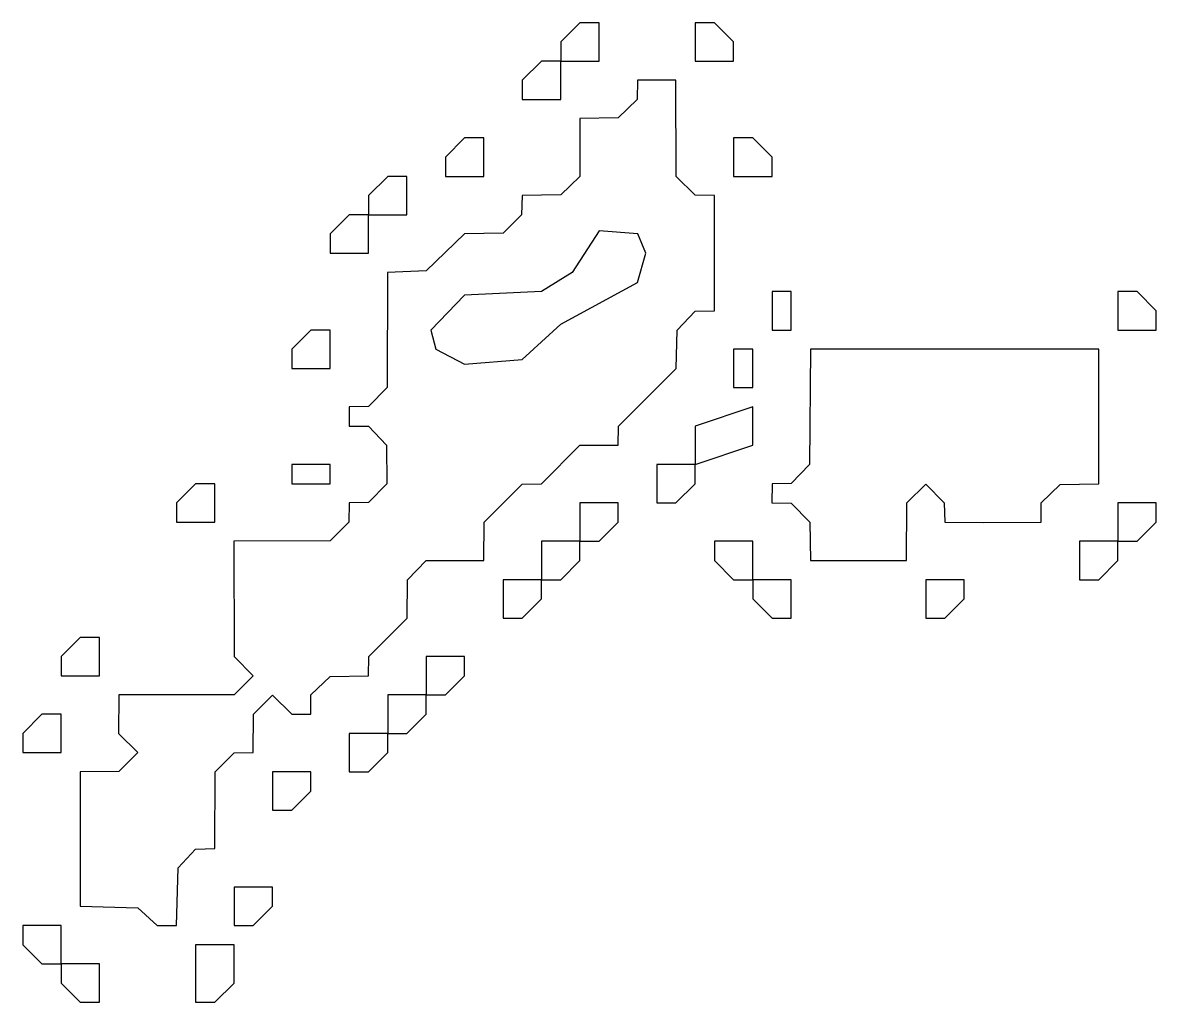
# Model space of a CAD drawing. Header units: metres. Extents: x 310028 to 360472, y 4137098 to 4159193.
# Drawn here: x 349028 to 349912, y 4139288 to 4140052 of the extents above; entities that cross this region are included whole.
import ezdxf

# ---------------------------------------------------------------- set-up
doc = ezdxf.new("R2010")
doc.units = ezdxf.units.M
doc.layers.add('COAST', color=5, linetype='Continuous')
doc.layers.add('CONTOUR', color=254, linetype='Continuous')

msp = doc.modelspace()

# ---------------------------------------------------------------- linework, layer by layer
at = {"layer": 'COAST'}
for points in [[(349447.5, 4140022.5), (349477.5, 4140022.5), (349477.5, 4140052.5), (349462.5, 4140052.5), (349447.5, 4140037.5), (349447.5, 4140022.5)], [(349552.5, 4140022.5), (349582.5, 4140022.5), (349582.5, 4140037.5), (349567.5, 4140052.5), (349552.5, 4140052.5), (349552.5, 4140022.5)], [(349417.5, 4139992.5), (349447.5, 4139992.49), (349447.5, 4140022.5), (349432.5, 4140022.5), (349417.5, 4140007.5), (349417.5, 4139992.5)], [(349132.48, 4139347.5), (349147.51, 4139347.5), (349148.82, 4139392.5), (349162.5, 4139407.2), (349177.54, 4139407.5), (349177.77, 4139467.5), (349192.5, 4139482.32), (349207.54, 4139482.5), (349207.76, 4139512.5), (349222.5, 4139527.4), (349237.5, 4139512.5), (349252.5, 4139512.49), (349252.58, 4139527.5), (349267.5, 4139542.04), (349297.5, 4139542.48), (349297.65, 4139557.5), (349327.61, 4139587.5), (349327.8, 4139617.5), (349342.5, 4139632.46), (349387.5, 4139632.48), (349387.76, 4139662.5), (349417.5, 4139692.12), (349432.5, 4139692.4), (349462.5, 4139722.45), (349492.5, 4139722.49), (349492.57, 4139737.5), (349537.62, 4139782.5), (349538.4, 4139812.5), (349552.5, 4139827.31), (349567.52, 4139827.5), (349567.54, 4139917.5), (349552.5, 4139917.7), (349537.53, 4139932.5), (349537.5, 4140007.52), (349507.5, 4140007.54), (349507.29, 4139992.5), (349492.5, 4139978.13), (349462.5, 4139977.59), (349462.34, 4139932.5), (349447.5, 4139918.02), (349417.5, 4139917.62), (349416.97, 4139902.5), (349402.5, 4139888.02), (349372.5, 4139887.55), (349342.5, 4139858.65), (349312.41, 4139857.5), (349312.16, 4139767.5), (349297.5, 4139752.69), (349282.46, 4139752.5), (349282.48, 4139737.5), (349297.5, 4139737.38), (349311.56, 4139722.5), (349311.85, 4139692.5), (349297.5, 4139677.82), (349282.49, 4139677.5), (349282.19, 4139662.5), (349267.5, 4139647.98), (349192.44, 4139647.5), (349192.48, 4139557.5), (349207.38, 4139542.5), (349192.5, 4139527.73), (349102.47, 4139527.5), (349102.41, 4139497.5), (349117.46, 4139482.5), (349102.5, 4139467.73), (349072.49, 4139467.5), (349072.43, 4139362.5), (349117.5, 4139361.34), (349132.48, 4139347.5)], [(349357.5, 4139932.5), (349387.51, 4139932.5), (349387.5, 4139962.5), (349372.5, 4139962.5), (349357.5, 4139947.5), (349357.5, 4139932.5)], [(349582.49, 4139932.5), (349612.5, 4139932.5), (349612.5, 4139947.5), (349597.5, 4139962.5), (349582.5, 4139962.5), (349582.49, 4139932.5)], [(349297.5, 4139902.5), (349327.5, 4139902.49), (349327.5, 4139932.5), (349312.5, 4139932.5), (349297.5, 4139917.5), (349297.5, 4139902.5)], [(349267.5, 4139872.5), (349297.52, 4139872.5), (349297.5, 4139902.5), (349282.5, 4139902.5), (349267.5, 4139887.5), (349267.5, 4139872.5)], [(349612.5, 4139812.5), (349627.5, 4139812.5), (349627.5, 4139842.5), (349612.5, 4139842.5), (349612.5, 4139812.5)], [(349882.5, 4139812.5), (349912.5, 4139812.5), (349912.5, 4139827.5), (349897.5, 4139842.5), (349882.5, 4139842.5), (349882.5, 4139812.5)], [(349237.5, 4139782.5), (349267.5, 4139782.5), (349267.5, 4139812.5), (349252.5, 4139812.5), (349237.5, 4139797.5), (349237.5, 4139782.5)], [(349582.5, 4139782.5), (349582.5, 4139767.5), (349597.5, 4139767.5), (349597.5, 4139797.5), (349582.5, 4139797.51), (349582.5, 4139782.5)], [(349642.49, 4139632.5), (349717.5, 4139632.47), (349717.8, 4139677.5), (349732.5, 4139692.16), (349746.84, 4139677.5), (349747.5, 4139662.35), (349777.5, 4139662.2), (349822.5, 4139662.45), (349822.71, 4139677.5), (349837.5, 4139691.95), (349867.5, 4139692.42), (349867.52, 4139797.5), (349642.5, 4139797.51), (349641.78, 4139707.5), (349627.5, 4139692.62), (349612.49, 4139692.5), (349612.47, 4139677.5), (349627.5, 4139677.33), (349642.13, 4139662.5), (349642.49, 4139632.5)], [(349552.5, 4139722.5), (349552.5, 4139707.5), (349597.5, 4139722.5), (349597.5, 4139752.5), (349552.5, 4139737.5), (349552.5, 4139722.5)], [(349237.5, 4139692.5), (349267.5, 4139692.48), (349267.51, 4139707.5), (349237.5, 4139707.5), (349237.5, 4139692.5)], [(349522.5, 4139692.5), (349522.5, 4139677.5), (349537.5, 4139677.5), (349552.5, 4139692.5), (349552.5, 4139707.5), (349522.5, 4139707.5), (349522.5, 4139692.5)], [(349147.5, 4139662.5), (349177.51, 4139662.5), (349177.5, 4139692.5), (349162.5, 4139692.5), (349147.5, 4139677.5), (349147.5, 4139662.5)], [(349462.5, 4139662.5), (349462.5, 4139647.5), (349477.5, 4139647.5), (349492.5, 4139662.5), (349492.5, 4139677.5), (349462.5, 4139677.51), (349462.5, 4139662.5)], [(349882.5, 4139662.5), (349882.5, 4139647.5), (349897.5, 4139647.5), (349912.5, 4139662.5), (349912.5, 4139677.5), (349882.5, 4139677.51), (349882.5, 4139662.5)], [(349432.5, 4139632.5), (349432.5, 4139617.5), (349447.5, 4139617.5), (349462.5, 4139632.5), (349462.5, 4139647.5), (349432.5, 4139647.5), (349432.5, 4139632.5)], [(349567.5, 4139632.5), (349582.5, 4139617.5), (349597.5, 4139617.5), (349597.5, 4139647.5), (349567.5, 4139647.5), (349567.5, 4139632.5)], [(349852.5, 4139632.5), (349852.5, 4139617.5), (349867.5, 4139617.5), (349882.5, 4139632.5), (349882.5, 4139647.5), (349852.5, 4139647.5), (349852.5, 4139632.5)], [(349402.5, 4139602.5), (349402.5, 4139587.5), (349417.5, 4139587.5), (349432.5, 4139602.5), (349432.5, 4139617.5), (349402.5, 4139617.5), (349402.5, 4139602.5)], [(349597.5, 4139602.5), (349612.5, 4139587.5), (349627.5, 4139587.5), (349627.5, 4139617.5), (349597.5, 4139617.5), (349597.5, 4139602.5)], [(349732.5, 4139602.5), (349732.5, 4139587.5), (349747.5, 4139587.5), (349762.5, 4139602.5), (349762.5, 4139617.5), (349732.5, 4139617.5), (349732.5, 4139602.5)], [(349057.5, 4139542.5), (349087.5, 4139542.5), (349087.5, 4139572.5), (349072.5, 4139572.5), (349057.5, 4139557.5), (349057.5, 4139542.5)], [(349342.5, 4139542.5), (349342.5, 4139527.5), (349357.5, 4139527.5), (349372.5, 4139542.5), (349372.5, 4139557.5), (349342.5, 4139557.51), (349342.5, 4139542.5)], [(349312.5, 4139512.5), (349312.5, 4139497.5), (349327.5, 4139497.5), (349342.5, 4139512.5), (349342.5, 4139527.5), (349312.5, 4139527.51), (349312.5, 4139512.5)], [(349027.5, 4139482.5), (349057.5, 4139482.49), (349057.5, 4139512.5), (349042.5, 4139512.5), (349027.5, 4139497.5), (349027.5, 4139482.5)], [(349282.5, 4139482.5), (349282.5, 4139467.5), (349297.5, 4139467.5), (349312.5, 4139482.5), (349312.5, 4139497.5), (349282.5, 4139497.5), (349282.5, 4139482.5)], [(349222.5, 4139452.5), (349222.5, 4139437.5), (349237.5, 4139437.5), (349252.5, 4139452.5), (349252.5, 4139467.5), (349222.5, 4139467.51), (349222.5, 4139452.5)], [(349192.5, 4139362.5), (349192.5, 4139347.5), (349207.5, 4139347.5), (349222.5, 4139362.5), (349222.5, 4139377.5), (349192.5, 4139377.51), (349192.5, 4139362.5)], [(349027.5, 4139332.5), (349042.5, 4139317.5), (349057.5, 4139317.5), (349057.51, 4139347.5), (349027.5, 4139347.5), (349027.5, 4139332.5)], [(349162.5, 4139302.5), (349162.5, 4139287.5), (349177.5, 4139287.5), (349192.5, 4139302.5), (349192.5, 4139332.5), (349162.5, 4139332.5), (349162.5, 4139302.5)], [(349057.5, 4139302.5), (349072.5, 4139287.5), (349087.5, 4139287.5), (349087.5, 4139317.5), (349057.5, 4139317.5), (349057.5, 4139302.5)]]:
    msp.add_lwpolyline(points, dxfattribs=at)
at = {"layer": 'CONTOUR', "elevation": 10}
msp.add_lwpolyline([(349349.95, 4139797.5), (349372.5, 4139785.75), (349417.5, 4139789.5), (349447.5, 4139817.17), (349507.5, 4139849.62), (349513.93, 4139872.5), (349507.72, 4139887.5), (349477.5, 4139889.95), (349456.36, 4139857.5), (349432.5, 4139842.67), (349372.5, 4139839.65), (349346.14, 4139812.5), (349349.95, 4139797.5)], dxfattribs=at)

doc.saveas('drawing.dxf')
